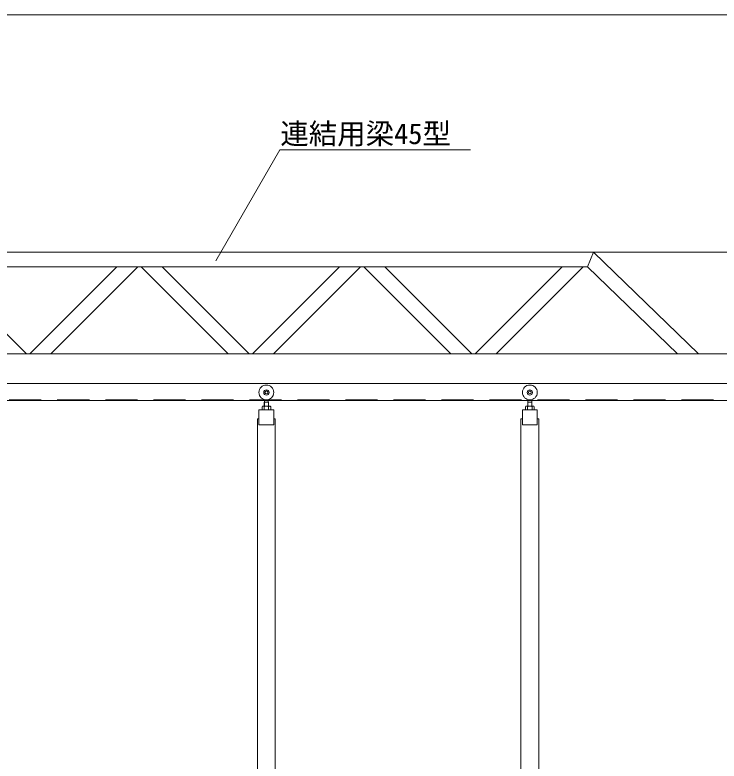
# Model space of a CAD drawing. Units: millimetres, scale not verified. Extents: x -10075 to 10075, y -16938 to 16938.
# Drawn here: x -1971 to 405, y 9351 to 11868 of the extents above; entities that cross this region are included whole.
import ezdxf
from ezdxf.enums import TextEntityAlignment as Align

# ---------------------------------------------------------------- set-up
doc = ezdxf.new("R2010")
doc.units = ezdxf.units.MM
doc.header["$LTSCALE"] = 90
doc.linetypes.add('DASHED1', pattern=[1.8, 1.2, -0.6])
for name, color, linetype, lineweight in [('0-C_寸法', 134, 'Continuous', 18), ('1-1_中央走行棒', 134, 'Continuous', 18), ('1-B_文字', 134, 'Continuous', 18), ('2-2_連結用梁45', 134, 'Continuous', 18)]:
    doc.layers.add(name, color=color, linetype=linetype, lineweight=lineweight)
doc.styles.add('ＭＳ ゴシック', font='')
doc.styles.get('ＭＳ ゴシック').set_extended_font_data('MS Gothic')

msp = doc.modelspace()

# ---------------------------------------------------------------- linework, layer by layer
at = {"layer": '0-C_寸法'}
for p, q in [((-8270.16, 11867.5), (1519.84, 11867.5)), ((-18.16, 11067.5), (2475.84, 11067.5))]:
    msp.add_line(p, q, dxfattribs=at)
at = {"layer": '1-1_中央走行棒'}
for p, q in [((-1111.54, 10548.06), (-1133.78, 10548.06)), ((-1130.16, 10548.06), (-1133.78, 10548.06)), ((-1130.6, 10548.06), (-1130.6, 10548.1)), ((-1130.16, 10546.06), (-1130.16, 10535.06)), ((-1129.37, 10548.06), (-1129.37, 10561.1)), ((-1128.91, 10561.1), (-1128.91, 10569.9)), ((-1116.41, 10561.1), (-1116.41, 10569.9)), ((-1115.96, 10548.06), (-1115.96, 10561.1)), ((-1111.54, 10548.06), (-1115.16, 10548.06)), ((-1115.16, 10546.06), (-1115.16, 10535.06)), ((-1114.72, 10548.06), (-1114.72, 10548.1)), ((-222.53, 10548.06), (-244.78, 10548.06)), ((-241.16, 10548.06), (-244.78, 10548.06)), ((-241.6, 10548.06), (-241.6, 10548.1)), ((-241.16, 10546.06), (-241.16, 10535.06)), ((-240.36, 10548.06), (-240.36, 10561.1)), ((-239.91, 10561.1), (-239.91, 10569.9)), ((-227.41, 10561.1), (-227.41, 10569.9)), ((-226.96, 10548.06), (-226.96, 10561.1)), ((-222.53, 10548.06), (-226.16, 10548.06)), ((-226.16, 10546.06), (-226.16, 10535.06)), ((-225.72, 10548.06), (-225.72, 10548.1))]:
    msp.add_line(p, q, dxfattribs=at)
for points in [[(-1137.41, 10546.06), (-1137.41, 10535.06), (-1107.91, 10535.06), (-1107.91, 10546.06)], [(-1130.6, 10548.1), (-1129.66, 10548.1), (-1129.66, 10561.1), (-1122.66, 10561.1)], [(-1114.72, 10548.1), (-1115.66, 10548.1), (-1115.66, 10561.1), (-1122.66, 10561.1)], [(-248.41, 10546.06), (-248.41, 10535.06), (-218.91, 10535.06), (-218.91, 10546.06)], [(-241.6, 10548.1), (-240.66, 10548.1), (-240.66, 10561.1), (-233.66, 10561.1)], [(-225.72, 10548.1), (-226.66, 10548.1), (-226.66, 10561.1), (-233.66, 10561.1)], [(-1152.66, 9173.06), (-1152.66, 10505.06), (-1147.66, 10505.06)], [(-1097.66, 10505.06), (-1092.66, 10505.06), (-1092.66, 9173.06)], [(-263.66, 9173.06), (-263.66, 10505.06), (-258.66, 10505.06)], [(-208.66, 10505.06), (-203.66, 10505.06), (-203.66, 9173.06)]]:
    msp.add_lwpolyline(points, dxfattribs=at)
for points in [[(-1097.66, 10485.06), (-1147.66, 10485.06), (-1147.66, 10535.06), (-1097.66, 10535.06)], [(-208.66, 10485.06), (-258.66, 10485.06), (-258.66, 10535.06), (-208.66, 10535.06)]]:
    msp.add_lwpolyline(points, close=True, dxfattribs=at)
for centre, radius in [((-1122.66, 10594.1), 25), ((-1122.66, 10594.1), 9), ((-1122.66, 10594.1), 5), ((-233.66, 10594.1), 25), ((-233.66, 10594.1), 9), ((-233.66, 10594.1), 5)]:
    msp.add_circle(centre, radius, dxfattribs=at)
for centre, radius, start, end in [((-1133.78, 10543.78), 4.28, 32.227, 147.773), ((-1122.66, 10533), 15.07, 60.137, 119.863), ((-1111.54, 10543.78), 4.28, 32.227, 147.773), ((-244.78, 10543.78), 4.28, 32.227, 147.773), ((-233.66, 10533), 15.07, 60.137, 119.863), ((-222.53, 10543.78), 4.28, 32.227, 147.773)]:
    msp.add_arc(centre, radius, start, end, dxfattribs=at)
at = {"layer": '1-B_文字'}
msp.add_line((-1076.8, 11412.5), (-434.25, 11412.5), dxfattribs=at)
msp.add_lwpolyline([(-1293.27, 11038.18), (-1077.16, 11412.5), (-1076.8, 11412.5)], dxfattribs=at)
at = {"layer": '2-2_連結用梁45'}
for p, q in [((-19.16, 11067.5), (-2919.16, 11067.5)), ((-19.16, 11067.5), (-39.37, 11017.5)), ((-19.16, 11067.5), (336.02, 10724.5)), ((-2869.16, 11017.5), (-39.37, 11017.5)), ((-1932.74, 10724.5), (-2225.74, 11017.5)), ((-1920.74, 10724.5), (-1627.74, 11017.5)), ((-1850.03, 10724.5), (-1557.03, 11017.5)), ((-1627.74, 11017.5), (-1557.03, 11017.5)), ((-1474.32, 11017.5), (-1545.03, 11017.5)), ((-1252.03, 10724.5), (-1545.03, 11017.5)), ((-1181.32, 10724.5), (-1474.32, 11017.5)), ((-1169.32, 10724.5), (-876.32, 11017.5)), ((-1098.61, 10724.5), (-805.61, 11017.5)), ((-876.32, 11017.5), (-805.61, 11017.5)), ((-722.9, 11017.5), (-793.61, 11017.5)), ((-500.61, 10724.5), (-793.61, 11017.5)), ((-429.89, 10724.5), (-722.9, 11017.5)), ((-417.9, 10724.5), (-124.89, 11017.5)), ((-347.18, 10724.5), (-54.19, 11017.5)), ((-124.89, 11017.5), (-54.19, 11017.5)), ((-39.37, 11017.5), (264.05, 10724.5)), ((1674.84, 10724.5), (-2904.86, 10724.5)), ((-1932.74, 10724.5), (-2003.45, 10724.5)), ((-1920.74, 10724.5), (-1850.03, 10724.5)), ((-1181.32, 10724.5), (-1252.03, 10724.5)), ((-1169.32, 10724.5), (-1098.61, 10724.5)), ((-429.89, 10724.5), (-500.61, 10724.5)), ((-417.9, 10724.5), (-347.18, 10724.5))]:
    msp.add_line(p, q, dxfattribs=at)
at = {"layer": '2-2_連結用梁45', "linetype": 'DASHED1'}
msp.add_line((1519.84, 10569.1), (-2925.16, 10569.1), dxfattribs=at)
at = {"layer": '2-2_連結用梁45'}
for points in [[(-2919.16, 10724.5), (-2919.16, 10624.5), (1274.84, 10624.5)], [(674.84, 10624.5), (-2925.16, 10624.5), (-2925.16, 10567.5), (674.84, 10567.5), (674.84, 10570.5)]]:
    msp.add_lwpolyline(points, dxfattribs=at)

# ---------------------------------------------------------------- texts
at = {"layer": '1-B_文字', "style": 'ＭＳ ゴシック'}
msp.add_text('連結用梁45型', height=70.38, dxfattribs=at).set_placement((-1075.81, 11410.53), align=Align.BOTTOM_LEFT)

doc.saveas('drawing.dxf')
